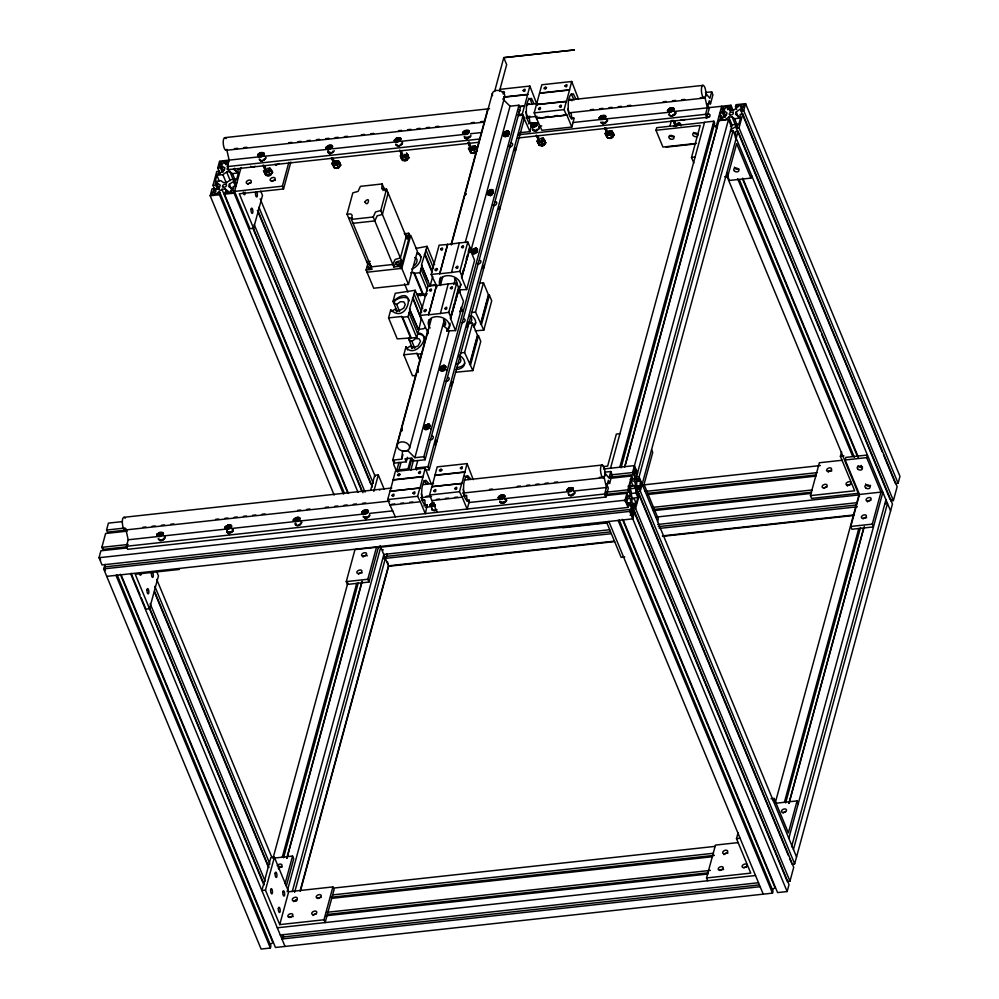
<?xml version="1.0" encoding="UTF-8"?>
<svg xmlns="http://www.w3.org/2000/svg" width="999" height="999" viewBox="0 0 999 999"><rect width="100%" height="100%" fill="white"/><g stroke="black" fill="none" stroke-linecap="round" stroke-linejoin="round"><path stroke-width="1.5" d="M265.709 170.242L266.059 171.628M334.066 162.712L333.966 163.836L335.539 164.348M402.335 155.307L402.684 156.693M470.979 147.515L471.004 149.226M473.988 148.089L473.126 146.89M538.748 140.734L540.484 141.945M608.041 132.318C604.795 134.316 611.288 135.664 611.263 132.68M675.923 125.112L675.561 126.548M679.083 125.362L677.697 124.513M156.793 534.552L156.731 535.389C158.167 537.924 163.212 536.326 163.499 533.578L162.662 532.517M158.304 538.561L158.466 539.56L160.29 540.359M225.05 527.922L225.112 527.085M226.623 531.081L227.273 532.517M227.547 532.067C228.247 534.715 232.068 532.442 233.054 530.919M233.279 530.432L232.143 528.708M257.642 155.719L257.954 154.358M233.354 529.82L233.017 530.981M259.216 158.891L259.465 159.94M265.459 173.501C265.634 177.16 273.751 174.388 271.328 171.466M269.68 170.03L269.068 171.204M271.441 174.163L271.278 173.339M293.369 520.454L293.419 519.617M294.992 524.2L295.192 523.051M325.961 148.252L326.261 146.89M301.661 522.352L301.336 523.513M328.459 152.41L330.319 153.584L333.479 151.798M337.387 163.736L337.999 162.55M340.222 164.823C340.334 167.857 332.892 169.231 334.028 165.497M361.738 512.15L361.675 512.986C363.112 515.521 368.156 513.923 368.444 511.176L368.007 510.477M363.249 516.146L363.499 517.207M364.185 517.132C364.373 519.492 369.268 518.081 368.581 515.959M368.194 510.939C367.919 513.561 363.074 515.109 361.7 512.662M395.841 143.956L396.091 145.005M400.786 138.736C400.512 141.371 395.666 142.907 394.293 140.472M402.572 142.682L402.235 143.856M406.318 155.082L405.532 156.381M430.057 504.682L431.206 506.63L435.339 505.856M431.63 509.265L431.83 508.116M462.637 132.492L462.587 133.317C464.011 135.864 469.068 134.253 469.355 131.518L468.906 130.819M464.16 136.488L464.81 137.912M465.084 137.462L465.472 138.411M469.093 131.269C468.831 133.903 463.986 135.439 462.612 133.004M470.879 135.215L470.554 136.388M470.404 151.099C470.754 154.171 476.036 152.697 476.823 150.399M498.364 497.215L498.314 498.051C499.737 500.586 504.795 498.988 505.069 496.241C503.758 493.581 498.988 494.905 498.339 497.514M499.875 501.211L500.536 502.634M499.975 501.273L500.137 502.26M506.53 500.561L506.418 499.475L504.645 498.701M530.956 125.025L530.906 125.849C532.33 128.396 537.387 126.786 537.662 124.051L535.526 122.615M532.467 129.021L533.129 130.444M542.944 140.147L541.108 141.758M570.179 495.541L568.768 495.142L568.456 493.181L568.294 493.806M573.663 493.868L571.59 495.791L569.105 495.092M574.85 493.094L573.713 491.358M599.275 117.557L599.213 118.382C600.649 120.929 605.694 119.318 605.981 116.583L605.144 115.522M601.71 122.527L602.097 123.464M607.442 120.891L607.317 119.805M607.03 136.164C607.217 139.823 615.322 137.05 612.899 134.128M612.986 136.326L612.524 137.575M667.532 110.914L667.582 110.09M669.168 114.673L669.367 113.524M674.562 114.211L672.489 116.134L670.004 115.422M675.749 113.424L675.224 111.963M675.824 112.812L675.037 114.51M474.001 148.027L472.827 147.09M470.404 148.376L472.165 149.413L474.388 148.039M542.295 141.246L542.694 140.572M679.095 125.387L677.772 124.688M483.216 267.52L482.979 267.994M425.761 426.261C423.751 430.931 431.63 426.885 427.485 425.262L425.761 426.261L425.911 429.445M441.62 367.682C439.61 372.34 447.49 368.294 443.344 366.67L441.62 367.682L442.232 369.168L443.956 368.156L445.217 368.843M473.339 250.512C471.328 255.17 479.208 251.124 475.062 249.5L473.339 250.512L473.951 251.985L475.674 250.986L476.935 251.661L476.323 250.175M489.198 191.92L489.348 195.092L489.198 191.92L490.921 190.909L492.794 193.082L490.921 190.909M492.182 191.596L490.946 193.968L488.736 193.606M505.057 133.329C503.046 137.987 510.926 133.953 506.78 132.33L505.057 133.329L505.207 136.513M407.467 457.305L406.256 461.813L393.993 463.149L392.744 460.127L401.71 459.14L402.609 451.011A5.907 4.208 15.1 0 0 407.617 450.462L414.872 457.704L423.838 456.73L518.993 105.207L510.027 106.194L502.772 98.951M401.823 430.319L401.973 429.383M423.951 427.897L424.388 426.248M430.894 429.058L431.031 428.271M439.96 368.381L440.222 370.517L443.144 371.153M445.666 367.07C445.904 369.88 440.547 372.714 439.86 369.081M446.753 370.467L446.89 369.68M471.678 251.211L471.64 252.797M468.069 325.249L468.069 323.913M487.387 193.556L487.537 192.62M492.694 193.356L492.694 192.42M483.466 267.008L482.917 268.594M499.325 208.416L499.1 209.515L499.787 208.079M515.159 150.424L515.122 149.388M265.11 172.59C269.705 182.205 259.815 165.147 265.11 172.59L268.806 172.19C270.904 165.072 274.762 176.873 271.079 170.916M333.416 165.122C337.887 174.625 328.134 157.642 333.416 165.122L337.125 164.723L339.535 162.487L340.696 165.285L338.386 160.702L335.764 160.926L338.386 160.702M400.437 155.832C407.467 166.758 397.04 155.682 402.035 154.333M470.054 150.187C474.65 159.79 464.76 142.745 470.054 150.187L473.751 149.788L476.373 147.665L473.876 150L470.005 150.424L468.643 148.514L470.354 146.865M476.061 148.277L476.273 149.063M544.33 141.046L543.331 138.299L540.709 138.524M606.68 135.252C611.276 144.855 601.386 127.797 606.68 135.252L610.389 134.853C612.474 127.722 616.333 139.523 612.649 133.579M408.454 284.428L401.81 268.344L410.739 235.302L417.382 251.386L408.454 284.428L373.688 288.224L366.096 269.992L367.682 264.136L347.053 214.186L352.822 192.857L358.104 191.383L360.389 186.351L382.155 183.966L384.927 190.697M366.096 269.992L372.078 269.343L351.448 219.393L352.172 215.16L350.612 213.898L347.053 214.186M380.781 210.502L401.411 260.452L399.825 266.308L393.843 266.958L373.214 217.008L375.487 211.975L380.781 210.502L386.551 189.173L381.768 188.799L382.155 183.966M383.042 190.584L383.766 187.887M388.161 193.094L382.392 214.41L377.11 215.896L374.825 220.929L353.059 223.301M393.843 266.958L396.128 261.925L401.411 260.452M406.168 236.651L400.387 257.979L395.104 259.453L392.832 264.485L371.054 266.87M404.283 233.754L408.766 233.267L407.18 239.123L386.551 189.173M397.078 311.176L393.032 301.398L395.229 293.306L415.197 290.272L409.528 309.078L418.781 329.982L416.72 337.6L397.227 338.873L388.561 317.907L390.759 309.815L391.358 311.388L395.542 308.941L396.828 310.464L399.051 310.826L403.833 308.029L405.269 304.42L403.808 301.823L400.312 301.748L396.678 304.445L399.575 311.438M415.909 248.401L427.097 246.328L421.416 265.135L430.082 286.101L432.717 276.361M416.72 337.6L408.067 316.633L410.127 309.016M427.46 290.859L419.955 272.69L422.015 265.072M415.409 375.449L412.475 375.774L403.808 354.807L406.006 346.715L407.542 349.95M428.334 333.566L420.079 315.472L428.009 286.176L436.488 285.252L428.646 314.772L440.397 313.499L448.226 283.966L456.705 283.042L459.016 288.636L450.586 318.594L455.544 330.594L446.728 330.894A10.827 7.73 15.1 0 0 446.565 320.179A10.827 7.73 15.1 0 0 432.105 317.645A10.827 7.73 15.1 0 0 430.132 327.984M437.075 286.838L431.181 274.463L439.11 245.167L447.677 244.468L439.747 273.763L451.498 272.49L459.328 242.957L467.807 242.033L470.117 247.627L461.688 277.585L466.645 289.573L457.829 289.872A10.827 7.73 15.1 0 0 458.254 279.732A10.827 7.73 15.1 0 0 444.667 276.086A10.827 7.73 15.1 0 0 439.985 285.09M412.537 297.952L421.203 318.918L418.781 329.982M439.747 273.763L447.589 244.243M428.646 314.772L436.575 285.489L448.226 283.966M392.744 460.127L428.121 329.433M451.298 243.806L487.899 108.604M397.24 444.78L431.406 318.594M440.347 285.552L442.782 276.536M451.323 244.992L492.395 93.257M394.493 461.326L393.681 464.335L396.553 471.328L399.001 462.3M494.63 91.396L503.771 57.655L574.313 49.95L503.771 57.655M423.826 505.906L427.322 504.707L425.324 513.748L420.367 501.748L390.022 505.169L387.712 499.575L389.972 491.271L419.867 487.999L389.972 491.271M390.06 491.496L395.329 471.453L425.237 468.181L431.356 484.24M499.512 91.046L506.668 64.635L503.796 57.692M401.71 459.14L402.934 454.645M398.951 470.129L400.986 462.612M409.528 448.314A6.394 4.558 15.1 0 0 401.461 441.883A6.394 4.558 15.1 0 0 399.163 449.438A6.394 4.558 15.1 0 0 409.528 448.314L444.093 320.617M453.846 284.565L455.482 278.559M465.234 242.507L504.682 96.791M446.728 330.894L447.265 328.908L444.031 326.336L444.842 323.351M451.086 317.932L448.776 312.337L456.705 283.042M462.187 276.91L459.877 271.328L467.807 242.033M407.929 469.155L410.776 458.628M412 458.254L409.153 468.768L396.89 470.104L397.727 472.127M450.337 318.007L452.322 310.689M453.121 307.754L454.308 303.359M455.094 300.437L458.266 288.711M461.438 276.998L463.424 269.68M466.196 259.428L467.395 255.032M468.181 252.098L469.368 247.702M450.586 318.594L459.016 288.636M461.688 277.585L470.117 247.627M410.801 470.292L413.648 459.777M414.872 457.704L449.026 331.518M459.602 292.47L460.414 289.46M470.579 251.898L510.027 106.194M416.558 470.067L415.721 468.044L417.757 460.539M455.544 330.594L463.474 301.298L458.516 289.298M466.645 289.573L474.575 260.289L469.617 248.289M406.256 461.813L404.995 458.791L411.576 458.066L412.824 461.101L425.087 459.752L520.254 108.242L518.993 105.207M420.367 501.748L417.619 496.303L419.867 487.999M419.967 488.236L425.237 468.181M519.492 132.767L529.957 131.631L522.252 114.186L524.5 105.882L518.518 106.531M518.618 106.768L524.587 106.106L529.857 86.064L499.962 89.336M424.75 470.229L429.233 469.742L427.984 466.708L523.151 115.185L518.543 115.684M435.976 443.968L436.875 440.659L435.589 440.197M452.147 384.278L452.634 382.242M467.707 326.798L468.606 323.489L467.907 321.803M515.284 151.036L516.083 147.902M429.233 469.742L524.4 118.219L523.151 115.185M455.457 372.24L472.839 370.592L464.585 352.497L472.515 323.214L468.606 323.489M475.212 330.844L483.791 330.145L475.536 312.05L483.466 282.767L479.42 283.204M466.783 500.849L469.18 500.137L469.33 501.261L467.182 509.178L462.225 497.177L431.893 500.586L429.582 495.005L431.83 486.688L461.725 483.429L431.83 486.688M431.918 486.925L437.187 466.883L467.095 463.611L473.226 479.657M536.513 118.469L541.908 130.32L571.815 127.048L566.858 115.06L536.513 118.469L534.203 112.887L541.82 84.765L571.715 81.493L578.446 98.963M529.957 131.631L531.955 122.59L528.459 123.789M469.542 364.498L477.472 335.202L472.515 323.214M480.494 324.051L488.424 294.755L483.466 282.767M470.179 363.611L477.709 335.789M481.53 321.703L488.661 295.342M470.529 364.997L478.459 335.701L477.472 335.202M481.481 324.55L489.41 295.254L488.424 294.755M472.839 370.592L480.769 341.296L478.459 335.701M483.791 330.145L491.72 300.849L489.41 295.254M462.225 497.177L459.478 491.733L461.725 483.429M461.825 483.653L467.095 463.611M566.421 115.21L564.11 109.615L566.358 101.311L536.451 104.57L566.458 101.536L571.715 81.493M571.815 127.048L573.95 119.131L573.813 118.019L571.416 118.731M117.133 574.837L270.904 946.09L270.379 948.039L261.114 949.05L103.659 568.906L104.183 566.957L630.207 509.453L631.281 513.124L631.468 512.475L630.869 505.469L629.832 502.959L627.409 502.697L628.571 505.494L628.034 507.442L102.01 564.947L99.026 557.717L100.899 550.799L127.198 547.927M127.46 546.728L102.71 549.438L101.848 547.34L105.607 533.503L127.26 531.131M125.974 530.107L107.417 532.142L106.543 530.044L108.429 523.126L122.353 521.603M102.71 549.438L103.097 548.026M105.257 570.629L105.432 569.979M334.153 495.054L210.177 195.754L212.05 188.836L214.748 188.536L215.934 191.408M214.785 189.685L212.999 185.364L216.758 171.528L219.443 171.241L217.782 174.151L218.681 174.051L224.263 170.167L224.9 167.832L220.255 165.06L219.867 166.471L222.178 172.09M220.08 173.826L217.695 168.069L219.58 161.151L228.846 160.14L228.309 162.088L226.373 162.3L227.56 165.172M212.188 192.595L211.601 194.755L214.598 194.43L215.185 192.27L212.188 192.595L213.386 195.467M216.895 175.287L215.247 181.343L220.954 180.719L223.564 182.667L226.998 182.293L230.794 179.645L236.763 178.996L238.411 172.939L232.43 173.589L229.895 171.641L226.661 172.003L222.877 174.638L216.895 175.287L219.28 181.044M220.542 161.888L219.955 164.048L222.939 163.724L223.526 161.563L220.542 161.888L221.728 164.76M214.748 188.536L213.087 191.446L219.555 187.462L220.192 185.127L216.446 182.268L215.172 183.766L216.071 183.666L218.456 189.423M217.47 189.398L215.684 185.077L216.071 183.666M226.373 162.3L226.548 161.651L224.425 162.512L228.259 165.359M343.419 494.043L219.443 194.743L219.967 192.795L216.209 193.831L221.965 189.298L225.187 188.948L228.933 191.808L228.759 192.457L225.05 192.233L224.525 194.181L348.501 493.494M479.32 142.22L228.609 169.63L227.36 166.608L229.121 160.115L226.736 149.475A5.907 1.998 83.8 0 0 226.873 149.338M606.518 483.728L609.615 483.391L608.354 480.369L607.067 485.127L608.316 488.149L605.906 497.015L127.71 549.3L126.448 546.266L128.209 539.785L125.837 529.145A5.907 1.998 83.8 0 0 125.961 528.995M235.402 185.926L234.216 183.054L235.876 180.145L229.395 184.128L228.746 186.526L232.517 189.323L233.791 187.812L232.892 187.912L233.279 186.513L235.964 186.214M230.719 190.572L230.132 192.732L233.129 192.407L233.716 190.235L230.719 190.572L231.918 193.444M358.067 492.445L234.091 193.132L241.046 167.495M288.873 162.275L282.38 186.176L234.553 191.408L249.987 228.671L253.584 228.284L262.512 195.417L260.727 191.109M253.584 228.284L239.298 193.806L283.529 188.973L290.846 162.075M370.641 490.272L374.712 475.324L378.296 474.937L384.24 489.298M346.266 581.618L354.97 549.612L376.486 547.252L367.794 579.258L368.943 582.055L347.427 584.415L346.266 581.618L367.794 579.258M273.027 858.203L347.839 582.904M265.459 890.134L274.388 857.267L270.804 857.666L261.875 890.534L265.459 890.134L279.732 924.612L323.976 919.779L332.904 886.912L288.674 891.745L279.732 924.612M373.826 491.371L378.296 474.937M279.021 869.23L279.832 866.22M282.28 857.192L356.693 583.404M283.566 857.779L358.379 582.479M286.75 858.316L361.975 581.505M286.963 858.141L362.187 581.343M285.052 883.703L292.57 856.068L274.126 858.079M286.363 885.938L293.718 858.865L292.57 856.068M368.943 582.055L378.346 547.452M287.125 891.695L380.744 547.19M382.929 550.324L383.104 549.675M292.245 891.632L383.828 554.645M759.128 884.927L282.467 937.037L281.943 938.985L760.139 886.7M294.618 892.344L385.901 556.431L610.302 531.893M300.15 890.771L388.461 565.834L614.41 541.133M300.349 891.245L388.648 566.296L380.119 545.691M696.49 143.381L662.924 147.053L655.981 130.282L656.693 127.685L704.507 122.452M669.817 126.423L671.44 120.454M693.83 163.037L691.52 157.442L700.212 125.437L655.981 130.282M518.006 137.999L706.817 117.358L705.556 114.323L707.329 107.842L704.944 97.203A5.907 1.998 83.8 0 0 705.918 93.581L709.914 98.327L711.675 91.833L705.481 92.507M610.514 468.319L704.57 122.228L713.835 121.216L714.71 123.302L621.078 467.807M706.817 117.358L709.228 108.491L707.966 105.457L709.265 100.699L710.514 103.734L707.417 104.071M710.514 103.734L712.924 94.868L711.675 91.833M605.906 497.015L604.657 493.993L606.418 487.5L604.033 476.86A5.907 1.998 83.8 0 0 605.019 473.251L609.003 477.984L610.764 471.503L604.582 472.177M609.615 483.391L612.025 474.525L610.764 471.503M619.805 467.22L713.835 121.216M715.858 127.71L721.69 106.256M624.687 466.833L717.082 126.848L713.323 124.975M624.887 466.658L719.005 120.404L724.987 119.743L728.783 117.108L732.005 116.758L734.552 118.706L736.937 124.463M722.652 106.993L722.065 109.153L725.049 108.829L725.636 106.668L722.652 106.993L723.85 109.865M724.287 117.195L721.99 111.576L723.264 110.077L727.01 112.937L726.373 115.272L720.803 119.156L719.904 119.256L721.565 116.346L718.868 116.633M729.857 109.628L728.658 106.756L726.723 106.968L730.381 110.464L733.815 110.09L739.572 105.557L735.514 106.631L736.7 109.515M730.269 111.726L728.658 106.756M731.618 110.065L730.431 107.193L730.956 105.245L707.804 107.78M628.034 507.442L625.049 500.212L626.922 493.294L605.269 495.666M605.531 494.468L628.733 491.933L627.872 489.835L631.63 475.999L609.964 478.359M610.227 477.172L633.441 474.637L632.567 472.539L728.483 119.605L718.918 120.654M628.733 491.933L629.208 488.424L630.094 496.128L629.457 498.464L626.361 498.801M633.441 474.637L633.915 471.116L634.79 478.833L634.153 481.168L631.73 480.906L632.492 478.096L631.63 475.999M627.222 500.449L626.635 502.609L625.674 500.287L626.261 498.114L627.222 500.449L624.125 500.786M735.514 106.631L736.038 104.695L745.604 103.646L899.974 476.336L898.101 483.254L895.404 483.553L883.491 454.77M637.437 472.839L636.912 474.787L635.839 471.103L636.276 478.833L637.387 481.506L639.984 481.118L639.36 479.607L636.088 480.594M636.388 477.085L731.568 127.06L728.483 119.605M730.868 131.631L731.518 129.233L737.986 125.25L736.325 128.159L820.379 331.056M882.292 451.898L741.033 110.864L742.694 107.954L741.795 108.042L736.213 111.925L735.564 114.323L739.322 117.133L740.222 117.033L740.097 114.323L742.781 114.023L897.152 486.713L893.393 500.561L890.708 500.849L891.083 499.45M623.201 519.892L777.572 892.594L787.137 891.545L629.682 511.401L630.207 509.453M639.185 480.257L638.548 478.746L733.116 130.794L730.419 131.081M741.183 104.97L740.596 107.13L743.581 106.806L744.168 104.645L741.183 104.97L742.382 107.842M633.279 507.355L632.891 508.766L787.274 881.455L789.959 881.168L793.718 867.319L638.486 492.532L638.011 496.041L637.712 495.342L637.112 488.399L637.762 486.001L640.184 486.263L640.097 488.361L639.797 487.662L636.713 488.012M789.959 881.168L634.715 506.368L635.102 504.97L632.005 505.307M791.97 864.16L794.667 863.86L639.422 489.073L639.797 487.662M735.239 137.512L735.826 135.352M632.292 506.006L635.389 505.669L635.489 503.558L633.066 503.296L632.404 505.706L633.016 512.649L633.304 513.349L633.778 509.827L789.023 884.627L787.137 891.545M633.204 514.885L632.617 517.057L631.655 514.722L632.242 512.562L633.204 514.885L630.107 515.234M637.899 497.589L636.263 503.646L634.328 498.988L632.679 498.813L631.58 496.128L631.156 491.321L629.308 486.875L630.956 480.819L632.891 485.477L634.527 485.651L635.576 488.174L635.976 492.932L637.899 497.589L631.718 498.264M640.958 486.351L641.545 484.178L640.584 481.855L639.997 484.016L640.958 486.351L636.313 486.85M634.652 511.925L632.767 518.856L106.743 576.361M639.348 494.63L635.589 508.466L632.492 508.803M734.627 134.428L735.526 134.328L735.389 131.618L738.086 131.319L640.284 491.171L637.2 491.508M893.393 500.561L739.023 127.86L742.781 114.023M898.101 483.254L743.718 110.564L745.604 103.646M657.604 521.515L658.316 518.918L644.03 484.453L652.734 452.447L651.573 449.65M727.035 174.713L729.407 180.457L750.936 178.109L751.635 175.512M707.692 880.756L706.53 877.959L715.471 845.092L738.348 842.582M857.879 493.356L811.6 498.414L810.439 495.616L819.367 462.749L842.244 460.252M706.53 877.959L750.773 873.126L736.488 838.648L738.111 832.666M810.439 495.616L854.669 490.784L840.396 456.306L841.608 451.823M845.191 459.977L845.903 457.392L867.419 455.032L866.707 457.629L880.993 492.107L872.289 524.113L873.451 526.91L851.935 529.258L850.773 526.461L859.477 494.455L845.191 459.977L866.707 457.629M773.388 801.036L774.088 798.438L771.016 798.775M775.137 803.308L858.94 494.917L656.206 517.082M784.402 802.297L858.803 528.508M785.676 802.896L860.489 527.597M788.873 803.421L863.685 528.121M789.073 803.246L864.297 526.448M775.549 803.271L797.065 800.911L788.373 832.916L774.088 798.438M121.091 574.787L275.462 947.477L772.502 893.143L773.026 891.195L619.243 519.942M788.823 838.311L882.854 492.307M791.583 846.777L885.938 499.762M793.456 849.487L887.487 503.484L884.802 503.783M794.667 863.86L892.457 504.02L738.086 131.319M265.459 170.779C265.846 173.039 270.954 170.367 268.369 169.455M404.932 154.358C407.717 155.369 402.535 158.142 402.085 155.844M541.995 139.523C543.681 141.059 539.11 142.882 538.711 140.909M607.03 133.441C607.479 135.752 612.662 132.942 609.877 131.943M264.211 158.766C266.458 159.565 259.478 163.099 260.314 159.49M163.312 538.424C165.547 539.223 158.579 542.757 159.415 539.16M368.981 269.393C376.698 260.527 360.876 269.805 371.291 267.744M397.202 266.321C404.533 259.553 391.108 263.948 398.214 265.122M465.359 195.242L465.696 194.318M503.683 133.317C501.286 138.873 510.676 136.601 509.203 132.205L508.716 131.568M503.346 134.241L504.745 132.005L507.055 131.044M487.487 192.819L487.824 191.895M418.119 370.08L417.794 372.39M417.782 371.004L418.082 370.242M471.628 251.411L471.965 250.487M401.923 429.582L402.222 428.833M515.122 150.325L515.646 148.152M476.635 252.46L476.623 250.649L474.862 250.349M439.91 368.581L440.247 367.657M445.117 369.118L444.168 370.554M424.051 427.172L425.449 424.937M467.544 326.086L467.057 327.173M451.923 384.553L451.91 381.98M436.063 443.144L436.051 440.559M266.071 170.367L266.096 171.403M402.697 155.432L402.722 156.468M471.016 147.964L471.041 149.001M257.68 155.195C258.416 152.585 263.049 151.249 264.41 153.921C264.048 156.593 259.815 157.917 257.842 156.194L257.667 155.407M265.909 158.154L265.147 159.328M271.391 174.026L269.98 175.524L267.67 175.637M325.986 147.715L328.921 145.205L332.118 145.592M327.622 151.486L328.259 150.312M334.215 150.687L333.454 151.86M156.768 534.852L157.043 534.015M164.698 538.449L164.423 536.426L164.997 537.375M394.305 140.247L396.478 138.237L399.076 137.75M396.953 144.555C396.541 147.64 401.498 145.517 402.272 143.781M225.087 527.385L225.362 526.548M226.711 531.143L227.36 529.982M462.624 132.78L464.722 130.557L468.743 130.657M464.722 137.874C466.034 139.448 469.917 138.499 469.493 136.289M293.394 519.917L295.504 517.682L298.926 517.532M530.931 125.312L533.041 123.089L537.062 123.189M532.729 128.459L532.729 130.07M537.912 129.508C537.287 132.442 531.68 130.632 534.003 129.658M538.861 128.908L538.998 127.273M361.713 512.45L363.823 510.214L367.832 510.327M538.973 143.094L539.273 144.967L541.371 145.317L544.43 143.993L544.979 141.958L545.641 142.869C542.295 149.101 543.006 138.449 538.324 142.957C542.057 150.874 534.178 136.314 538.324 142.957L542.182 142.532L544.692 140.197L543.181 138.249M544.705 144.293L543.244 145.654L540.934 145.754M599.25 117.845L601.361 115.622L605.369 115.722M601.448 122.977L600.849 122.14C599.912 122.977 606.605 125.212 606.118 121.354M607.479 120.817L606.081 122.465M430.032 504.982L432.967 502.46M431.918 508.191L431.818 509.74M667.569 110.377L669.667 108.154L673.688 108.254M500.986 501.81C500.424 504.62 504.957 503.084 505.831 501.585M506.281 501.111L506.568 500.487M566.658 490.047L568.831 488.024L572.177 487.662M260.389 153.996C257.692 155.969 261.151 156.968 263.286 156.006L262.362 153.784L260.389 153.996L261.313 156.231L263.062 154.758L262.362 153.784M330.519 148.364L331.368 147.29L330.681 146.316L328.708 146.528C326.76 147.69 328.072 149.663 330.095 148.476M160.002 535.988L161.9 534.952L161.463 533.441L158.204 534.852L159.515 535.976M397.527 141.383L399.425 140.347L399.001 138.849L395.741 140.247L397.053 141.371M229.62 528.034L230.469 526.948L229.77 525.973L227.797 526.198C225.849 527.347 227.16 529.333 229.183 528.134M465.334 131.593C461.351 134.465 469.842 134.503 467.307 131.381L465.334 131.593L466.258 133.816M296.116 518.718L297.04 520.954L298.776 519.48L298.089 518.506L296.116 518.718L294.842 519.917L296.141 521.041M533.653 124.126L534.577 126.349L536.313 124.887L535.626 123.913L533.653 124.126L532.367 125.312L533.678 126.436M364.435 511.251C360.214 515.496 370.966 512.337 365.959 510.277C357.954 511.063 367.769 515.884 366.408 511.038L364.435 511.251L365.359 513.486M604.108 118.282L603.945 116.446L601.972 116.658C599.725 118.082 601.798 119.805 603.783 118.494M434.278 503.833L432.742 503.783C430.094 505.769 433.391 506.693 435.127 504.857M670.279 109.191L671.203 111.413L672.951 109.952L672.252 108.978L670.279 109.191L669.005 110.377L669.692 111.351M503.196 497.939L503.034 496.103L501.061 496.316C498.813 497.739 500.886 499.475 502.872 498.151M569.38 488.848L570.304 491.083L572.04 489.61L571.353 488.636L569.38 488.848L568.094 490.034L568.793 491.008M500.224 206.481L499.425 209.628M484.365 265.072L483.504 268.256M337.974 162.912L335.177 164.298M269.056 170.429L268.182 169.293M405.694 155.494L405.007 154.52M405.931 156.269L403.047 156.693M542.32 140.559L542.045 139.648M610.639 133.092L609.952 132.118M402.01 154.433L400.337 155.981L401.685 157.892L405.557 157.467L408.067 155.145L406.543 153.184L409.003 157.817L407.954 156.531M545.641 142.869L544.48 140.085L542.07 142.32M673.688 125.949L675.299 124.463M527.072 104.92L528.296 103.609L529.557 104.296M526.286 118.332L529.333 118.007L527.36 117.832L525.973 111.688M568.931 100.337L570.804 99.126L571.965 100.774M421.653 500.462L424.7 500.124L422.727 499.95L421.341 493.806M463.199 489.235L464.585 495.379L466.558 495.554L463.524 495.879M393.032 301.398C418.181 279.995 408.628 326.323 390.784 309.99M465.671 194.48L466.158 193.619M487.787 192.07L488.286 191.209M420.304 294.156L420.754 295.754M488.948 193.282L489.697 192.357M408.404 338.099L412.325 348.077M471.928 250.662L472.427 249.787M414.81 348.339L411.925 341.346L415.547 338.649L419.056 338.723L420.517 341.333L418.044 345.991L413.099 347.702L410.789 345.841L406.605 348.289M482.879 268.494L483.641 267.382M460.776 311.039L460.027 311.963M467.02 327.085L467.782 325.974M440.209 367.832L440.709 366.97M451.148 385.664L450.861 385.876M270.891 174.276L270.254 174.85M502.422 92.345C504.195 89.76 505.781 93.706 502.972 93.831M435.152 505.069L433.691 506.006L432.742 503.783M337.35 163.049L334.34 164.073M473.976 148.114L470.966 149.138M607.954 132.667L607.667 134.066M271.204 174.4L270.454 175.112M339.523 166.933L338.299 168.057M462.887 132.218L464.797 130.769L468.144 130.394M469.455 137.4L470.591 136.314M157.03 534.29L159.703 532.33L162.887 532.729M162.837 539.872L164.735 538.386M531.193 124.75L534.865 122.827M538.898 128.846L536.126 130.607L533.041 130.407M225.349 526.823L228.871 524.7L231.818 526.111C231.456 528.783 227.223 530.107 225.25 528.396L225.075 527.597M599.512 117.283L601.423 115.834L604.77 115.459M612.787 137.063L610.913 138.249M293.669 519.355L297.327 517.432M296.366 523.851C294.58 526.798 300.087 525.836 300.886 524M667.832 109.815L669.742 108.367L673.089 107.992M361.975 511.888L366.483 509.94M430.294 504.42L433.067 502.659M498.613 496.953L501.386 495.192L504.47 495.392M504.133 132.755L504.757 132.118M406.081 237.2L406.818 235.364L405.282 234.865M488.274 191.346L490.409 189.81M420.879 295.554L422.802 293.581M472.415 249.937L473.026 249.176M410.901 337.525L408.853 339.697L411.925 341.346M460.089 311.213L461.426 307.842M460.227 311.476L461.625 309.353L461.138 307.33M440.696 367.108L443.618 365.397M424.837 425.686L428.484 423.988M434.915 444.78L435.601 443.843M265.409 169.268L263.699 170.916L265.06 172.827L268.931 172.402L271.428 170.08L269.917 168.119L267.445 168.394M334.528 161.064L332.018 163.449L333.379 165.359L337.237 164.935L339.747 162.612L338.236 160.652M340.796 165.122L338.286 167.52L334.415 167.882M407.842 155.02L404.77 157.392M401.373 158.504L402.734 160.402L406.593 159.99L409.103 157.655M477.422 150.187L474.912 152.522L471.041 152.934L469.692 151.036M477.322 150.337L474.912 152.585L473.751 149.788M536.962 141.046L538.661 139.398M606.98 131.93L605.282 133.579L606.63 135.489L610.501 135.065L613.011 132.73L611.65 130.832L609.015 131.056L611.65 130.832L614.048 135.252L610.913 137.862L612.05 137.263M264.747 173.439L266.096 175.349L270.879 174.251M406.069 155.819L403.821 156.793M474.013 148.801L474.488 147.415M474.175 148.626L471.503 149.288M542.494 141.159L540.122 141.895M610.801 133.691L610.102 134.39M531.955 122.59L529.882 123.389C525.549 119.43 526.323 112.462 526.448 107.093A19.505 6.581 83.8 0 1 528.421 99.838L529.395 98.614L531.48 98.451L534.003 103.671M573.813 118.019L571.74 118.819C567.407 114.848 568.181 107.892 568.319 102.522A19.505 6.581 83.8 0 1 570.279 95.267L571.253 94.043L573.339 93.881L575.861 99.101M427.322 504.707L425.249 505.506C420.929 501.548 421.69 494.58 421.828 489.21A19.505 6.581 83.8 0 1 423.788 481.968L425.799 480.257L428.683 483.429M469.18 500.137L467.107 500.936C462.787 496.978 463.548 490.01 463.686 484.64A19.505 6.581 83.8 0 1 465.646 477.385L467.657 475.686L470.541 478.858M258.416 154.083L260.714 152.872L263.798 153.059M265.172 159.266L261.975 160.652M326.723 146.616L331.506 145.342M339.21 167.308L338.236 167.919M407.517 159.84L404.295 160.689M470.117 136.863L465.334 138.137M674.4 114.997L675.062 114.46M157.505 533.741L162.288 532.467M163.611 539.423L164.261 538.936M225.824 526.273L228.122 525.062L231.206 525.262M368.544 517.07L369.942 515.422L369.368 514.023M436.513 509.915L434.365 510.839L432.142 510.077M490.347 194.243C498.489 187.038 482.03 192.045 490.347 194.243L490.846 193.831M537.175 129.258L536.138 129.858M673.801 114.323L672.764 114.922M572.902 493.981L571.865 494.58M425.062 327.759L423.663 328.758L417.794 329.395M488.898 190.697L489.635 190.172M413.511 265.996C416.608 264.685 419.155 258.679 414.672 257.542M473.039 249.288L476.073 248.239M424.975 296.166L426.161 295.304M441.321 366.458L442.832 365.572M426.261 426.71L428.296 425.999M730.381 126.511L732.904 124.75L738.885 124.101L740.534 118.044L734.552 118.706M269.555 944.929L272.902 942.594L120.317 574.225M771.665 890.034L775.012 887.711L622.427 519.33M505.669 134.815L507.392 133.804L508.653 134.49L508.041 133.004M489.81 193.406L491.533 192.395M426.373 427.747L428.096 426.748L429.358 427.422M458.366 287.899L458.778 287.662A10.864 7.742 15.1 0 0 461.038 284.228M447.265 328.908L447.677 328.671A10.864 7.742 15.1 0 0 450.012 323.189M266.858 171.766L269.031 171.116M338.836 167.233L337.125 164.723M610.614 133.779L609.427 134.291M444.031 326.336L444.168 326.261A6.394 4.558 15.1 0 0 443.469 319.63M337.212 163.848L335.502 164.261M332.055 152.747L332.854 151.236M400.362 145.28L401.173 143.769M543.706 145.23L541.433 145.842M606.093 122.427L602.709 123.327M673.626 115.409L674.412 114.96M295.504 525.012C296.89 525.786 300.711 525.549 300.262 523.426M368.556 517.02L365.234 517.957L363.411 517.157M435.139 505.519L431.893 506.381L430.02 505.194M436.875 509.552L432.742 510.339M501.798 502.984L505.182 502.085L505.207 501.023M572.727 495.067L574.625 493.568L574.725 492.007M518.856 111.95L520.004 110.689L519.055 109.703M505.494 131.593L506.268 131.231M491.258 195.142L490.197 195.517M405.806 237.287L407.005 237.013M398.314 264.935L400.087 264.972M411.663 269.043C417.819 267.245 424.737 257.717 418.181 252.71M464.597 476.373L466.783 476.261L468.693 479.47M611.076 137.837L611.962 137.437L610.389 134.853M329.445 153.197L332.043 152.71M269.917 175.387L268.169 175.712M399.5 145.542L400.362 145.242M673.626 115.372L671.865 115.834M161.963 540.147L162.825 539.847M298.589 525.199L299.45 524.9M503.533 502.797L504.395 502.497M572.714 495.029L570.966 495.504M390.022 505.169L395.429 517.007M431.893 500.586L437.287 512.437M268.519 171.503L267.183 171.728M336.163 164.161L336.8 163.948M541.396 142.457L542.032 142.245M405.082 156.618L403.196 156.693M405.144 156.793L402.647 156.606M541.783 141.858L539.672 141.758M467.819 137.325L466.046 137.375M604.445 122.39L602.672 122.44M230.282 531.918L228.509 531.967M366.92 516.982L365.135 517.032M503.546 502.047L501.76 502.097M510.726 143.157C514.835 142.295 511.5 148.764 508.966 146.491M490.334 189.735L491.196 189.635M494.867 201.748C498.976 200.874 495.641 207.355 493.106 205.082M474.55 248.401L475.337 248.214M417.545 295.529L422.927 295.08L425.624 295.979M443.131 367.532L444.155 367.42M406.006 160.29L404.545 160.302L405.294 160.364M541.296 145.404L542.594 145.342L541.595 145.467M330.294 153.172L331.181 153.009M398.613 145.704L399.525 145.567M466.92 138.237L467.807 138.074M603.558 123.302L604.445 123.139M406.031 160.789L403.896 160.514M474.338 153.322L472.677 153.371M610.976 138.386L609.752 138.374M161.076 540.309L161.988 540.172M541.146 141.846L539.285 141.671M267.994 171.903L266.933 171.94M542.632 145.342L541.57 145.392M503.696 96.99L527.609 94.368M539.572 93.069L569.467 89.798M503.783 97.215L527.709 94.605M539.672 93.307L569.567 90.035M224.925 137.637L489.56 108.704M526.698 104.645L537.537 103.459M568.481 100.075L703.121 85.352M517.757 114.673L522.252 114.186M534.203 112.887L564.11 109.615M234.478 148.639L237.575 148.302M243.756 147.615L246.853 147.278M288.636 142.707L291.733 142.37M297.927 141.696L301.024 141.359M307.217 140.684L310.302 140.347M316.496 139.673L319.593 139.323M325.786 138.649L328.883 138.312M335.065 137.637L338.162 137.3M344.355 136.626L347.452 136.289M361.376 134.765L364.473 134.428M370.666 133.741L373.763 133.404M398.514 130.707L401.61 130.357M407.804 129.683L410.901 129.346M417.095 128.671L420.179 128.334M426.373 127.66L429.47 127.323M435.664 126.636L438.761 126.299M471.253 122.752L474.35 122.415M480.544 121.728L483.641 121.391M526.972 116.658L530.069 116.321M590.421 109.728L593.518 109.378M599.7 108.704L602.797 108.367M608.99 107.692L612.087 107.355M618.281 106.681L621.378 106.344M627.559 105.657L630.656 105.32M663.161 101.773L666.258 101.436M672.439 100.749L675.536 100.412M681.73 99.738L684.827 99.4M700.299 97.715L703.396 97.378M225.986 150.337L484.44 122.09M526.223 117.52L537.05 116.334M569.555 112.775L704.195 98.064A6.394 2.16 83.8 0 0 705.294 88.736A6.394 2.16 83.8 0 0 701.485 88.324A6.394 2.16 83.8 0 0 704.195 98.064M536.713 117.745L539.71 117.407M545.691 116.758L548.676 116.433M554.657 115.784L557.642 115.459M563.623 114.798L566.62 114.473M536.962 118.319L566.858 115.06M671.203 111.413L673.176 111.201M229.121 160.115L258.529 156.905M264.71 156.231L326.623 149.463M332.804 148.776L394.717 142.02M400.899 141.334L464.348 134.403M470.541 133.729L481.381 132.542M538.636 126.286L541.733 125.936M572.689 122.552L600.536 119.518M605.182 119.006L670.341 112.138L674 110.202L673.463 108.054M674.824 111.389L707.329 107.842M728.483 107.405L730.431 107.193M219.867 166.471L220.767 166.371L220.392 167.782L217.695 168.069M721.99 111.576L722.889 111.476L722.502 112.887L719.817 113.174L722.202 118.931M227.36 166.608L479.607 139.023M518.306 134.803L705.556 114.323M741.033 110.864L743.718 110.564M240.672 168.918L237.974 169.206L238.112 171.928L237.213 172.015L233.454 169.218M677.334 123.589C679.969 121.066 682.841 128.122 679.807 123.314M472.44 146.041L475.024 145.767L476.373 147.665M540.759 138.574L543.331 138.299M677.384 123.639L679.969 123.352L681.006 125.874M401.735 157.655L405.444 157.255L406.605 160.052M539.36 145.467L543.231 145.042L545.741 142.72L544.38 140.809M611.538 137.575L607.679 137.999L606.318 136.089M212.999 185.364L215.684 185.077M234.216 183.054L236.9 182.755M736.325 128.159L739.023 127.86M210.177 195.754L219.443 194.743M224.525 194.181L234.091 193.132M666.096 147.153L695.079 143.981M691.52 157.442L695.104 157.055M724.612 176.786L728.196 176.398M348.663 218.094L352.222 217.819M351.448 219.393L373.214 217.008M447.677 244.468L459.328 242.957M366.67 261.663L370.217 261.376M367.682 264.136L370.442 263.836M367.02 272.228L401.81 268.344M410.714 272.852L413.648 272.527L414.573 273.276L423.239 294.243L427.272 293.806M414.573 273.276L419.955 272.69M431.181 274.463L439.66 273.539M459.877 271.328L451.498 272.49M429.695 285.464L435.552 284.815M416.446 294.131L422.315 293.494L423.239 294.243M388.561 317.907L401.76 316.471L402.684 317.22L411.338 338.186M402.684 317.22L408.067 316.633M420.079 315.472L428.559 314.548M448.776 312.337L440.397 313.499M471.491 312.5L475.536 312.05M421.203 318.918L413.136 297.877M403.808 354.807L416.995 353.371L420.229 359.715M417.919 354.121L421.965 353.683M460.539 352.947L464.585 352.497M619.917 433.716L616.333 434.103L607.642 466.108L603.059 466.608M415.721 468.044L427.984 466.708M393.082 479.757L422.977 476.498M434.94 475.187L464.847 471.915M393.181 479.995L423.077 476.723M435.04 475.424L464.935 472.152M124.013 517.295L391.745 488.024M422.702 484.64L433.529 483.454M464.485 480.069L602.222 465.022M603.508 468.993L634.452 465.609L637.537 473.064M106.543 530.044L125.112 528.009M610.913 474.9L632.567 472.539M387.712 499.575L417.619 496.303M429.582 495.005L459.478 491.733M142.857 527.285L145.954 526.948M152.135 526.261L155.232 525.924M161.426 525.249L164.523 524.912M170.717 524.238L173.801 523.901M215.597 519.33L218.681 518.993M224.875 518.319L227.972 517.981M234.166 517.295L237.263 516.958M243.444 516.283L246.541 515.946M252.735 515.272L255.831 514.935M262.013 514.26L265.11 513.911M297.615 510.364L300.711 510.027M306.893 509.353L309.99 509.015M325.474 507.317L328.571 506.98M334.752 506.306L337.849 505.969M344.043 505.282L347.14 504.945M353.321 504.27L356.418 503.933M362.612 503.259L365.709 502.922M426.061 496.316L429.158 495.979M489.51 489.385L492.607 489.048M517.37 486.338L520.467 486.001M526.66 485.327L529.757 484.99M535.939 484.315L539.035 483.966M545.229 483.291L548.326 482.954M554.507 482.28L557.604 481.943M599.388 477.372L602.484 477.035M125.087 530.007L389.722 501.073M420.666 497.689L431.506 496.503M462.45 493.119L603.284 477.722A6.394 2.16 83.8 0 0 604.383 468.394A6.394 2.16 83.8 0 0 600.586 467.994A6.394 2.16 83.8 0 0 603.284 477.722M635.988 477.135L639.085 476.798L796.54 856.942M391.72 504.27L394.705 503.946M400.686 503.284L403.683 502.959M409.665 502.31L412.649 501.985M436.575 499.375L439.56 499.038M445.542 498.389L448.526 498.064M454.508 497.415L457.505 497.077M630.144 479.333L634.79 478.833M840.396 456.306L843.98 455.919M635.464 479.083L638.548 478.746M636.887 481.456L639.984 481.118M297.04 520.954L299.013 520.741L298.089 518.506M128.209 539.785L157.617 536.563M163.811 535.889L225.712 529.12M231.905 528.446L293.806 521.678M300 521.003L363.449 514.06M369.642 513.386L392.857 510.851M425.349 507.292L431.543 506.618M468.681 502.559L499.637 499.175M504.283 498.663L567.732 491.733M573.913 491.058L606.418 487.5M628.246 485.989L632.891 485.477M628.346 486.326L634.527 485.651M643.943 484.852L820.379 465.559M628.483 487.012L631.568 486.675M637.087 486.6L640.184 486.263M637.374 487.3L640.471 486.963M629.382 488.848L635.576 488.174M101.848 547.34L128.147 544.467M606.206 492.207L627.872 489.835M636.326 489.41L639.422 489.073M126.448 546.266L604.657 493.993M645.167 491.433L816.945 472.652M827.784 471.466L830.868 471.128M631.331 493.444L635.976 492.932M647.577 493.356L816.27 474.912M626.997 496.466L630.094 496.128M647.315 494.555L816.008 476.111M99.026 557.717L625.049 500.212M626.735 503.296L629.832 502.959M626.873 503.983L629.969 503.646M632.392 503.896L635.489 503.558M631.131 504.77L635.776 504.258M627.784 505.806L630.869 505.469M631.63 506.718L634.715 506.368M652.846 507.38L812.249 489.947M103.659 568.906L629.682 511.401M653.708 509.478L811.563 492.22M653.446 510.664L811.3 493.406M859.477 494.455L880.993 492.107M378.009 547.489L566.445 526.898M569.542 526.56L574.188 526.048M578.833 525.536L583.478 525.037M588.124 524.525L592.757 524.013M597.402 523.513L602.047 523.001M605.144 522.664L608.241 522.327M179.483 569.43L135.252 574.263L263.099 883.104M562.662 527.759L606.893 522.927L621.178 557.392L624.762 557.005M383.728 554.42L609.677 529.72M657.654 524.475L857.292 502.647M658.279 526.648L856.368 504.994M382.679 558.666L611.326 533.678M659.29 528.434L857.392 506.78M662.387 535.889L854.282 514.91M388.648 566.296L614.597 541.595M662.574 536.351L852.934 515.546M850.773 526.461L872.289 524.113M736.488 838.648L740.072 838.248M333.142 888.123L715.396 846.34M332.804 894.879L713.511 853.258M293.431 901.373L296.528 901.036M330.582 897.314L714.385 855.356M331.868 898.338L712.574 856.717M326.561 912.349L710.364 870.391M327.422 914.447L708.129 872.826M325.612 915.808L707.866 874.013M277.31 927.796L755.506 875.524M280.294 935.027L758.503 882.741M336.126 161.85L337.375 162.962L336.201 162.025M671.915 115.859L670.279 115.734M397.764 145.729L398.651 145.729M262.025 160.677L260.389 160.539M337.113 168.369L336.039 168.307M570.117 495.516L571.003 495.529M434.278 502.797C432.405 502.16 429.083 505.407 432.242 505.869M365.172 517.932L366.021 517.907M228.546 532.867L231.93 531.955L231.955 530.894M160.227 540.334L161.114 540.334M330.544 152.422L329.408 152.31M506.955 130.981L507.792 131.056M507.105 133.054L508.029 133.204M491.083 189.56L491.933 189.648M491.246 191.646L492.157 191.796M479.532 260.215C483.341 260.464 478.746 266.233 477.035 263.299M462.137 322.652C464.073 323.114 466.583 319.692 464.173 318.806M417.37 332.854C434.69 334.016 413.798 360.214 406.031 346.89M417.944 334.253C421.366 333.678 424.987 336.176 424.85 339.822M443.506 365.322L444.355 365.409M447.814 377.385C451.098 377.535 448.114 382.355 445.854 381.106M431.955 435.976C435.239 436.126 432.255 440.946 429.995 439.685M608.129 134.353L608.766 134.378M266.558 171.691L267.22 171.816M629.457 498.464L627.035 498.201L627.797 495.392L626.922 493.294M605.556 119.043L606.293 119.281M601.96 123.202L602.772 123.352M397.015 145.604L397.827 145.754M329.508 153.222L327.684 152.435M504.645 498.826L505.382 498.938M501.86 503.009L500.449 502.609M297.989 517.22L299.525 517.794M227.797 532.742L228.596 532.892M475.024 145.767L476.161 147.552M269.917 168.119L272.477 172.59L269.967 174.987L268.806 172.19M334.902 164.311L333.766 163.312M507.654 130.994L508.416 131.269M491.795 189.573L492.557 189.86M475.936 248.164L476.698 248.439M416.833 253.459L418.756 254.108L421.166 256.955M444.205 365.334L444.98 365.622M441.708 371.116L444.992 369.418L445.866 367.207L445.279 365.909M428.346 423.926L429.12 424.2M528.459 98.339L530.581 99.937L532.13 104.52M423.826 480.457L426.823 484.04M674.625 111.701L675.599 112.437M668.743 112.025L667.557 110.602M670.354 115.759L669.255 115.097M606.306 119.168L607.479 120.367M399.625 137.675L400.836 138.511M400.424 138.124L396.416 138.024L394.268 140.784C395.704 143.332 400.749 141.721 401.036 138.986L400.599 138.287M401.361 141.571L402.335 142.308M397.09 145.642L396.004 144.967M339.061 163.749L340.035 164.36M259.777 160.29L260.464 160.577M267.732 175.774L266.983 175.2M572.777 487.924L568.768 487.812L566.62 490.571C568.056 493.119 573.101 491.52 573.389 488.773L572.552 487.712M367.033 509.865L368.244 510.701M300.449 521.228L301.436 521.977M232.118 528.808L233.117 529.445M227.198 532.479L227.872 532.767M396.678 304.445C387.412 301.223 408.191 292.682 409.278 300.899M538.973 141.733L539.61 142.457L536.675 135.489M265.921 171.965L263.411 165.372M508.254 131.194L508.903 131.656M492.395 189.785L493.044 190.247M489.285 195.354L487.837 194.48M476.535 248.364L477.185 248.838M471.965 253.072C474.225 254.907 477.922 251.898 477.285 249.263M444.817 365.534L445.766 366.546M428.958 424.125C432.979 426.823 424.463 432.842 424.001 427.672M667.744 111.051C669.605 112.812 674.525 111.226 673.85 108.416M669.755 115.509L669.068 114.623M538.586 126.898L539.16 127.835M468.506 130.457L469.155 131.044M402.247 159.54C404.096 161.301 409.028 159.703 408.354 156.893M331.88 145.392L332.717 146.453C332.355 149.126 328.134 150.449 326.149 148.726L325.974 147.939M326.161 148.389C328.022 150.162 332.954 148.564 332.28 145.754M265.334 156.768L265.896 157.717M257.854 155.869C259.703 157.63 264.635 156.031 263.961 153.222M299.288 517.582L300.125 518.643C299.775 521.316 295.542 522.639 293.556 520.929L293.394 520.129M301.061 521.49L301.623 522.44M293.581 520.591C295.429 522.352 300.362 520.754 299.688 517.944M225.262 528.059C227.123 529.82 232.043 528.234 231.368 525.412M571.416 94.143L573.988 99.95M611.488 130.782L612.787 132.617M334.403 163.936L334.228 163.274M492.857 190.147L493.344 190.784C494.006 193.531 490.159 196.678 487.799 194.755L487.537 193.956M476.998 248.739L477.485 249.375C478.146 252.123 474.3 255.257 471.94 253.346L471.578 251.91M462.337 309.89L462.712 311.164M429.42 424.5C431.218 427.285 425.936 431.381 424.1 428.309M741.795 108.042L742.994 110.926M736.213 111.925L738.598 117.682M730.956 105.245L733.341 111.001M732.005 116.758L735.576 125.387M821.565 333.928L890.109 499.413M726.723 106.968L727.909 109.84M728.783 117.108L732.354 125.737M733.116 130.794L890.571 510.939M723.264 110.077L725.649 115.834M750.936 178.109L736.65 143.631L727.959 175.637L726.797 172.839M722.364 110.165L725.274 117.233M721.565 116.346L722.752 119.218M742.732 178.147L858.366 457.305M742.557 179.021L857.592 456.743M861.163 465.372L862.362 468.244M739.372 179.633L854.407 457.355M737.649 178.696L852.684 456.418M726.598 175.399L859.515 496.291M674.437 120.679L676.76 126.261M673.301 120.554L675.611 126.149M672.951 120.305L675.274 125.899M603.945 116.446L604.857 118.669M601.972 116.658L602.884 118.881M606.118 128.147L609.015 135.127M604.982 128.022L607.879 135.015M602.322 122.19L603.483 124.975M604.632 127.772L607.529 134.765M537.812 135.614L540.709 142.595M536.326 135.24L539.223 142.233M797.065 800.911L798.226 803.708M637.599 491.458L788.398 855.519M789.585 858.403L791.383 862.724M635.102 504.97L635.389 505.669M467.307 131.381L468.231 133.604M468.918 141.683L472.39 150.062M468.356 142.957L471.253 149.95M465.696 137.125L466.845 139.922M468.007 142.707L470.904 149.7M618.119 520.454L772.502 893.143M608.853 521.466L763.236 894.155M406.705 153.234L407.754 155.744M399.001 138.849L399.912 141.071L397.939 141.284L397.028 139.061M401.173 150.549L404.071 157.53M400.037 150.437L402.934 157.417M399.687 150.175L402.585 157.168M503.034 496.103L503.958 498.326M501.061 496.316L501.985 498.551M330.681 146.316L331.606 148.539M328.708 146.528L329.633 148.751M332.867 158.017L335.764 165.01M331.73 157.904L334.615 164.885M329.058 152.06L330.219 154.857M331.381 157.655L334.278 164.635M282.38 186.176L283.529 188.973M264.548 165.484L267.445 172.477M263.062 165.122L265.959 172.103M260.177 198.826L375.212 476.548M258.891 207.18L373.339 483.466M257.954 210.652L372.39 486.925M257.392 210.364L370.641 483.766M234.703 168.257L235.889 171.141M254.196 224.488L365.06 492.132M232.43 173.589L234.815 179.345M229.895 171.641L233.466 180.282M253.247 227.947L362.924 492.719M253.284 229.096L361.763 490.996M224.6 161.863L225.799 164.735M226.661 172.003L230.245 180.632M366.408 511.038L367.332 513.261M387.35 561.7L388.311 564.035M229.395 184.128L231.78 189.872M221.154 164.96L223.539 170.717M220.255 165.06L223.152 172.128M364.785 516.783L365.946 519.58M222.877 174.638L226.448 183.267M225.187 188.948L226.973 193.269M221.965 189.298L347.727 492.919M216.446 182.268L219.43 189.46M215.547 182.367L218.531 189.56M219.967 192.795L344.543 493.531M229.77 525.973L230.694 528.209M227.797 526.198L228.721 528.421M228.159 531.718L229.32 534.515M332.904 886.912L334.066 889.697L325.125 922.577L323.976 919.779M161.463 533.441L162.375 535.676L160.414 535.889L159.49 533.666M156.681 571.565L158.466 575.874L149.525 608.741L145.941 609.14L141.196 597.664M274.388 857.267L288.674 891.745M156.743 579.432L271.778 857.154M154.857 586.351L269.905 864.073M154.52 591.246L268.956 867.532M154.558 592.407L268.406 867.244M150.162 603.658L265.197 881.38M149.226 607.117L264.26 884.839M282.467 937.037L283.092 938.548M131.106 573.301L140.01 594.805M130.657 573.738L285.027 946.44M116.009 575.337L270.379 948.039M99.638 557.792L100.612 560.114M605.544 115.884C606.306 118.769 600.549 120.642 599.238 118.069M529.857 86.064L537.175 104.97M537.225 123.352C537.999 126.236 532.242 128.109 530.919 125.537M506.78 132.33L507.392 133.804M507.592 134.703L508.204 136.176M508.791 144.93L509.94 147.727M491.733 193.282L492.345 194.768M490.01 194.293L490.621 195.779M475.062 249.5L475.674 250.986M572.951 488.074C573.726 490.959 567.969 492.832 566.645 490.259M427.097 246.328L434.602 264.498M426.061 250.137L433.566 268.306M425.025 253.946L431.955 270.717M424.438 254.008L431.943 272.178M408.766 233.267L409.69 235.502L400.749 268.544L399.825 266.308M422.003 266.533L427.772 280.519M420.991 268.881L427.922 285.652M413.648 272.527L422.315 293.494M504.632 495.541C505.407 498.426 499.65 500.312 498.339 497.727M415.197 290.272L422.702 308.441M414.16 294.068L421.678 312.25M443.344 366.67L443.956 368.156M444.143 369.043L444.767 370.529M404.508 283.753L407.967 292.133M410.102 310.477L417.607 328.646M409.091 312.824L417.757 333.791M401.76 316.471L410.414 337.437M416.995 353.371L419.892 360.352M395.542 308.941L396.64 311.775M410.789 345.841L411.888 348.676M427.485 425.262L428.096 426.748M423.838 456.73L425.087 459.752M163.062 532.892C163.836 535.776 158.079 537.649 156.756 535.064M567.956 109.028L569.218 113.262L571.191 113.436L571.79 118.232M509.015 132.093C510.052 135.127 504.083 138.624 503.296 134.74M493.144 190.672C494.055 192.894 489.81 196.566 488.686 194.293M487.437 193.319L487.5 194.218M417.732 371.503L417.832 372.14M401.873 430.094L401.923 430.981M529.333 118.007L529.932 122.815M466.558 495.554L467.157 500.362M424.7 500.124L425.299 504.932M386.688 553.858L386.925 556.655M283.254 934.452L283.491 937.262M104.97 564.373L105.207 567.182M738.923 168.931A2.647 1.886 15.2 0 1 736.101 169.056A2.647 1.886 15.2 0 1 734.415 167.108M847.402 486.126A2.647 1.623 -22.5 0 1 850.748 484.465M823.925 488.186A2.647 1.623 -22.5 0 1 826.96 487.087M828.308 471.84A2.647 1.623 -22.5 0 1 831.867 470.754M870.554 485.339A2.647 1.886 15.2 0 1 867.694 485.976A2.647 1.886 15.2 0 1 865.634 483.928M862.474 467.045A2.647 1.886 15.2 0 1 858.054 465.834M863.136 518.768A2.647 1.623 -22.5 0 1 866.707 517.744M867.482 501.923A2.647 1.623 -22.5 0 1 870.853 500.324M783.216 812.874A2.647 1.623 -22.5 0 1 785.601 811.737M744.33 867.569A2.647 1.623 -22.5 0 1 746.84 866.807M720.017 870.516A2.647 1.623 -22.5 0 1 723.588 869.555M724.05 854.632A2.647 1.623 -22.5 0 1 727.959 853.084M379.47 489.897A2.647 0.899 83.8 0 1 379.945 489.947M293.718 901.597A2.647 1.623 -22.5 0 1 297.128 900.049M289.635 917.569A2.647 1.623 -22.5 0 1 293.207 916.607M313.112 915.509A2.647 1.623 -22.5 0 1 316.458 913.86M318.007 898.526A2.647 1.623 -22.5 0 1 321.041 897.427M278.346 868.481A2.647 1.623 -22.5 0 1 282.28 866.995M277.185 865.696A2.647 1.623 -22.5 0 1 280.569 864.085A2.647 1.623 -22.5 0 1 281.718 866.096A2.647 1.623 -22.5 0 1 278.346 867.694M358.629 573.926A2.647 1.623 -22.5 0 1 362.2 572.889M362.974 557.08A2.647 1.623 -22.5 0 1 367.345 555.819M492.557 95.679A6.394 4.558 15.1 0 1 499.05 90.472A6.394 4.558 15.1 0 1 504.133 97.852M458.791 355.045A10.814 7.717 15.1 0 1 464.61 363.898A10.814 7.717 15.1 0 1 456.043 369.443M464.772 363.161A10.864 7.742 15.1 0 1 456.868 367.445M458.953 356.68A6.394 4.558 15.1 0 1 456.343 364.136M471.953 315.959A10.814 7.717 15.1 0 1 473.576 326.785M475.724 322.714A10.864 7.742 15.1 0 1 474.537 324.425M469.905 316.233A6.394 4.558 15.1 0 1 467.295 323.688M440.509 283.154A10.864 7.742 15.1 0 1 440.746 277.16M454.57 278.621A6.394 4.558 15.1 0 1 456.168 284.34M429.408 324.163A10.864 7.742 15.1 0 1 428.846 320.03M126.111 529.27A6.394 2.16 83.8 0 1 122.353 523.414A6.394 2.16 83.8 0 1 125.187 518.269M227.01 149.6A6.394 2.16 83.8 0 1 223.264 143.756A6.394 2.16 83.8 0 1 226.086 138.599M278.983 163.536A2.647 1.623 -22.5 0 1 274.987 164.261M276.036 165.384A2.647 1.623 -22.5 0 1 278.172 163.948M245.142 192.145A2.647 0.899 83.8 0 1 244.48 194.755A2.647 0.899 83.8 0 1 243.331 192.083M255.07 166.146A2.647 1.623 -22.5 0 1 252.335 167.258A2.647 1.623 -22.5 0 1 250.687 166.134M271.865 181.443A2.647 1.623 -22.5 0 1 275.424 180.357M247.665 184.428A2.647 1.623 -22.5 0 1 251.074 182.879M141.096 572.602A2.647 0.899 83.8 0 1 140.547 575.187A2.647 0.899 83.8 0 1 139.373 573.226M685.052 119.43A2.647 1.623 -22.5 0 1 681.218 119.568M706.63 114.398A2.647 1.623 -22.5 0 1 710.002 115.459A2.647 1.623 -22.5 0 1 705.893 117.495M706.368 118.419A2.647 1.623 -22.5 0 1 709.715 116.771M697.864 135.477A2.647 1.886 15.2 0 1 693.93 136.189A2.647 1.886 15.2 0 1 693.718 133.017A2.647 1.886 15.2 0 1 697.801 134.478M697.964 133.691A2.647 1.886 15.2 0 1 693.543 132.417M674.05 136.301A2.647 1.886 15.2 0 1 669.929 135.527M230.207 169.468A2.173 1.336 -22.5 0 1 227.385 169.618A2.173 1.336 -22.5 0 1 228.159 167.52M157.605 534.465C162.475 539.81 164.373 527.971 157.605 534.465M225.924 526.997C230.794 532.342 232.692 520.504 225.924 526.997M258.516 154.808C263.374 160.14 265.272 148.314 258.516 154.808M294.243 519.53C299.101 524.875 300.999 513.036 294.243 519.53M326.835 147.34C331.693 152.672 333.591 140.847 326.835 147.34M395.142 139.872C400.012 145.205 401.91 133.379 395.142 139.872M463.461 132.405C468.319 137.737 470.217 125.911 463.461 132.405M499.188 497.127C504.045 502.46 505.944 490.634 499.188 497.127M531.78 124.937C536.638 130.27 538.536 118.431 531.78 124.937M567.494 489.66C572.365 494.992 574.263 483.166 567.494 489.66M600.087 117.457C604.957 122.802 606.855 110.964 600.087 117.457M668.406 109.99C673.264 115.335 675.162 103.496 668.406 109.99M412.949 493.169C415.109 496.615 416.084 488.836 412.949 493.169M450.424 288.049C452.572 291.496 453.546 283.704 450.424 288.049M461.526 247.04C463.673 250.474 464.647 242.695 461.526 247.04M454.82 488.598C456.968 492.045 457.942 484.253 454.82 488.598M559.44 106.481C561.6 109.927 562.562 102.135 559.44 106.481M392.02 495.454C394.155 498.913 395.167 491.121 392.02 495.454M444.867 308.541C447.003 312 448.014 304.208 444.867 308.541M433.891 490.884C436.014 494.343 437.025 486.55 433.891 490.884M455.969 267.532C458.104 270.991 459.115 263.199 455.969 267.532M538.511 108.766C540.646 112.225 541.658 104.433 538.511 108.766M429.508 290.284C431.481 293.843 432.754 286.014 429.508 290.284M440.609 249.275C442.582 252.834 443.856 245.005 440.609 249.275M418.519 472.627C420.492 476.186 421.765 468.356 418.519 472.627M460.377 468.056C462.35 471.615 463.623 463.786 460.377 468.056M523.151 90.509C525.124 94.068 526.398 86.239 523.151 90.509M565.009 85.939C566.982 89.498 568.256 81.656 565.009 85.939M364.897 201.885C368.044 208.566 371.029 194.355 364.897 201.885M424.812 426.898C428.271 434.253 431.568 418.581 424.812 426.898M440.671 368.306C444.143 375.661 447.427 360.002 440.671 368.306M472.39 251.136C475.861 258.491 479.145 242.819 472.39 251.136M504.108 133.953C507.579 141.321 510.864 125.649 504.108 133.953M426.386 310.352L425.012 311.788L423.926 311.238A2.298 1.411 -22.4 0 1 424.15 310.352L425.599 309.478L426.386 310.352M437.487 269.343L436.113 270.779L435.027 270.23A2.298 1.411 -22.4 0 1 435.252 269.33L436.7 268.469L437.487 269.343M400.012 474.463L398.976 475.786L397.565 475.362A2.298 1.411 -22.4 0 1 397.789 474.463L399.238 473.588L400.012 474.463M441.87 469.892L440.834 471.216L439.423 470.791A2.298 1.411 -22.4 0 1 439.647 469.892L441.096 469.018L441.87 469.892M546.503 87.775L545.466 89.098L544.055 88.661A2.298 1.411 -22.4 0 1 544.28 87.775L545.729 86.901L546.503 87.775M634.602 467.407L634.015 469.58L634.977 471.903L635.564 469.742L634.602 467.407M734.54 171.141A2.647 1.886 15.2 0 0 738.848 170.729A2.647 1.886 15.2 0 0 735.551 168.032A2.647 1.886 15.2 0 0 734.54 171.141M847.477 485.289A2.647 1.623 -22.5 0 0 851.048 482.717A2.647 1.623 -22.5 0 0 847.077 482.442A2.647 1.623 -22.5 0 0 847.477 485.289M828.034 471.466A2.647 1.623 -22.5 0 0 831.605 468.893A2.647 1.623 -22.5 0 0 827.634 468.618A2.647 1.623 -22.5 0 0 828.034 471.466M823.451 487.899A2.647 1.623 -22.5 0 0 827.147 485.414A2.647 1.623 -22.5 0 0 823.276 484.977A2.647 1.623 -22.5 0 0 823.451 487.899M867.469 501.136A2.647 1.623 -22.5 0 0 871.116 498.613A2.647 1.623 -22.5 0 0 867.182 498.264A2.647 1.623 -22.5 0 0 867.469 501.136M865.783 487.962A2.647 1.886 15.2 0 0 870.079 487.487A2.647 1.886 15.2 0 0 866.732 484.827A2.647 1.886 15.2 0 0 865.783 487.962M862.774 518.444A2.647 1.623 -22.5 0 0 866.408 515.909A2.647 1.623 -22.5 0 0 862.474 515.559A2.647 1.623 -22.5 0 0 862.774 518.444M858.091 469.355A2.647 1.886 15.2 0 0 862.374 468.831A2.647 1.886 15.2 0 0 858.978 466.196A2.647 1.886 15.2 0 0 858.091 469.355M782.841 812.549A2.647 1.623 -22.5 0 0 786.488 810.014A2.647 1.623 -22.5 0 0 782.554 809.665A2.647 1.623 -22.5 0 0 782.841 812.549M743.581 867.631A2.647 1.623 -22.5 0 0 747.152 865.047A2.647 1.623 -22.5 0 0 743.169 864.772A2.647 1.623 -22.5 0 0 743.581 867.631M724.138 853.808A2.647 1.623 -22.5 0 0 727.709 851.223A2.647 1.623 -22.5 0 0 723.726 850.961A2.647 1.623 -22.5 0 0 724.138 853.808M719.555 870.229A2.647 1.623 -22.5 0 0 723.251 867.744A2.647 1.623 -22.5 0 0 719.367 867.319A2.647 1.623 -22.5 0 0 719.555 870.229M289.161 917.282A2.647 1.623 -22.5 0 0 292.869 914.797A2.647 1.623 -22.5 0 0 288.986 914.372A2.647 1.623 -22.5 0 0 289.161 917.282M293.631 900.848A2.647 1.623 -22.5 0 0 297.327 898.363A2.647 1.623 -22.5 0 0 293.444 897.926A2.647 1.623 -22.5 0 0 293.631 900.848M317.545 898.226A2.647 1.623 -22.5 0 0 321.241 895.753A2.647 1.623 -22.5 0 0 317.357 895.316A2.647 1.623 -22.5 0 0 317.545 898.226M282.829 892.032A2.647 0.899 83.8 0 0 283.953 896.078A2.647 0.899 83.8 0 0 284.415 892.207A2.647 0.899 83.8 0 0 282.829 892.032M313.199 914.672A2.647 1.623 -22.5 0 0 316.77 912.099A2.647 1.623 -22.5 0 0 312.787 911.825A2.647 1.623 -22.5 0 0 313.199 914.672M275.112 873.401A2.647 0.899 83.8 0 0 276.236 877.447A2.647 0.899 83.8 0 0 276.698 873.576A2.647 0.899 83.8 0 0 275.112 873.401M278.371 908.416A2.647 0.899 83.8 0 0 279.47 912.512A2.647 0.899 83.8 0 0 279.957 908.703A2.647 0.899 83.8 0 0 278.371 908.416M270.654 889.784A2.647 0.899 83.8 0 0 271.753 893.868A2.647 0.899 83.8 0 0 272.24 890.072A2.647 0.899 83.8 0 0 270.654 889.784M362.974 556.293A2.647 1.623 -22.5 0 0 366.608 553.758A2.647 1.623 -22.5 0 0 362.674 553.409A2.647 1.623 -22.5 0 0 362.974 556.293M358.266 573.588A2.647 1.623 -22.5 0 0 361.9 571.066A2.647 1.623 -22.5 0 0 357.967 570.716A2.647 1.623 -22.5 0 0 358.266 573.588M247.577 183.679A2.647 1.623 -22.5 0 0 251.273 181.194A2.647 1.623 -22.5 0 0 247.39 180.769A2.647 1.623 -22.5 0 0 247.577 183.679M271.603 181.081A2.647 1.623 -22.5 0 0 275.175 178.496A2.647 1.623 -22.5 0 0 271.191 178.234A2.647 1.623 -22.5 0 0 271.603 181.081M255.519 192.907A2.647 0.899 83.8 0 0 256.643 196.953A2.647 0.899 83.8 0 0 257.093 193.082A2.647 0.899 83.8 0 0 255.519 192.907M251.049 209.403A2.647 0.899 83.8 0 0 252.198 213.386A2.647 0.899 83.8 0 0 252.61 209.453A2.647 0.899 83.8 0 0 251.049 209.403M151.473 573.376A2.647 0.899 83.8 0 0 152.597 577.41A2.647 0.899 83.8 0 0 153.047 573.538A2.647 0.899 83.8 0 0 151.473 573.376M147.003 589.86A2.647 0.899 83.8 0 0 148.152 593.843A2.647 0.899 83.8 0 0 148.564 589.909A2.647 0.899 83.8 0 0 147.003 589.86M669.667 138.561A2.647 1.886 15.2 0 0 673.963 138.087A2.647 1.886 15.2 0 0 670.604 135.427A2.647 1.886 15.2 0 0 669.667 138.561M635.239 482.305A2.173 0.737 83.8 0 0 636.088 485.726A2.173 0.737 83.8 0 0 636.55 482.717A2.173 0.737 83.8 0 0 635.239 482.305M630.544 499.6A2.173 0.737 83.8 0 0 631.38 503.034A2.173 0.737 83.8 0 0 631.855 500.012A2.173 0.737 83.8 0 0 630.544 499.6M730.244 115.06A2.173 1.336 -22.5 0 0 733.366 113.112A2.173 1.336 -22.5 0 0 730.269 112.637A2.173 1.336 -22.5 0 0 730.244 115.06M223.426 187.25A2.173 1.336 -22.5 0 0 226.548 185.302A2.173 1.336 -22.5 0 0 223.451 184.827A2.173 1.336 -22.5 0 0 223.426 187.25"/></g></svg>
